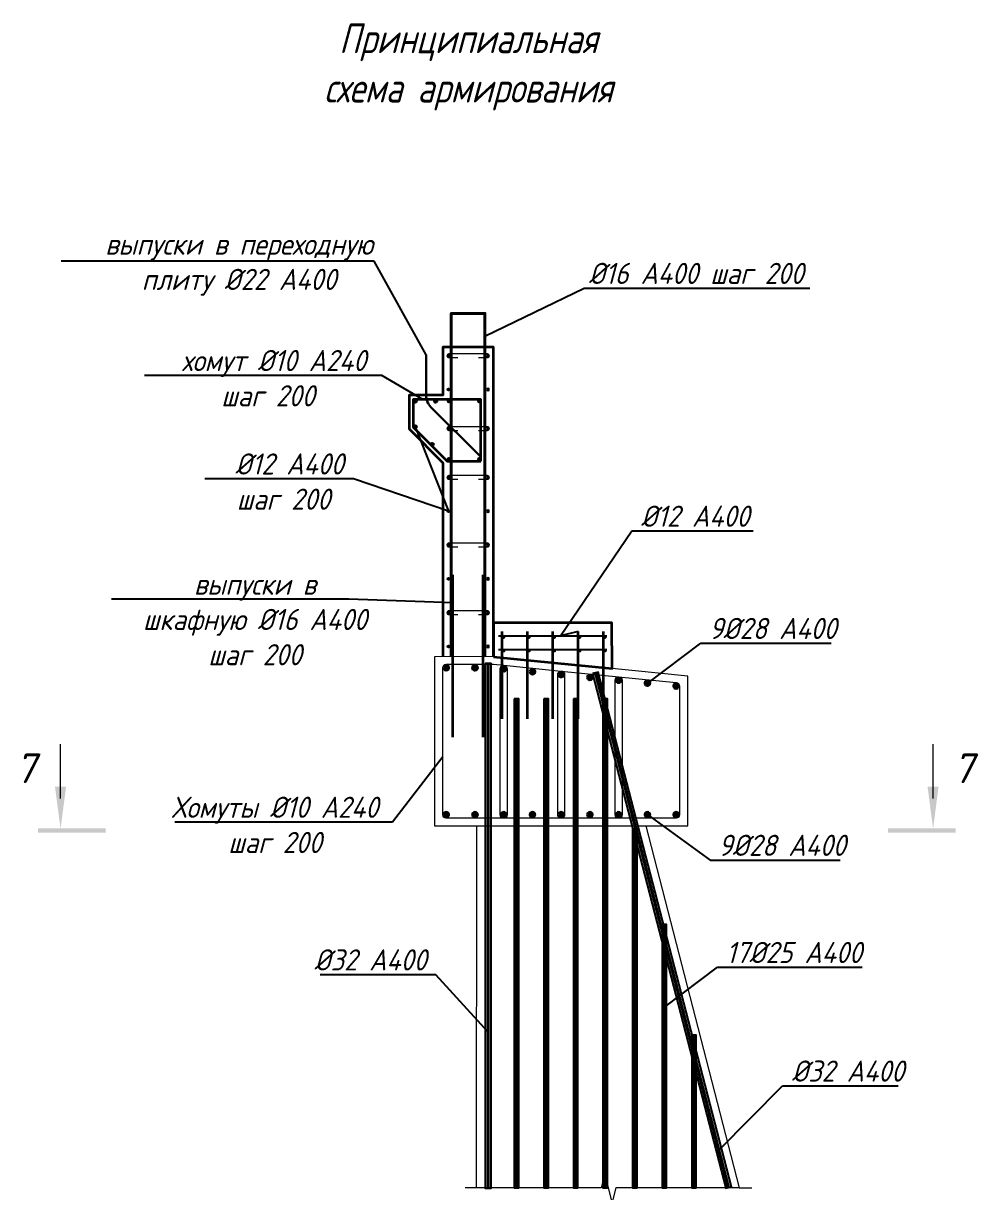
# Model space of a CAD drawing. Header units: millimetres. Extents: x 265754 to 14267433, y -6145605 to 2433772.
# Drawn here: x 7337179 to 7342830, y 782528 to 789441 of the extents above; entities that cross this region are included whole.
import ezdxf
from ezdxf import colors
from ezdxf.entities.mleader import LeaderData, LeaderLine
from ezdxf.enums import TextEntityAlignment as Align
from ezdxf.math import Vec2, Vec3

# ---------------------------------------------------------------- set-up
doc = ezdxf.new("R2010")
doc.units = ezdxf.units.MM
for name, color, linetype, lineweight in [('1-Бетон', 106, 'Continuous', 35), ('Арматура', 1, 'Continuous', 40), ('Б-Арматура_А3_20', 154, 'Continuous', 30), ('Б-Арматура_А3_8', 110, 'Continuous', 20), ('ИС_TXT', 4, 'Continuous', 18), ('ИС_TXT_ЗГЛ', 1, 'Continuous', 35), ('ИС_ОПОР_Med_Арм 10', 60, 'Continuous', 35), ('ИС_ОПОР_Med_Арм 12', 1, 'Continuous', 35), ('ИС_ОПОР_Med_Арм 16', 5, 'Continuous', 35), ('ИС_Основная', 7, 'Continuous', 35), ('ИС_Размер', 3, 'Continuous', 18), ('ИС_ТаБл', 5, 'Continuous', 35), ('ИС_Текст', 4, 'Continuous', 18), ('ИС_Тонкая', 3, 'Continuous', 18), ('Тонкая', 3, 'Continuous', 15), ('Хомуты', 4, 'Continuous', 18)]:
    doc.layers.add(name, color=color, linetype=linetype, lineweight=lineweight)
doc.styles.add('Mis(m)', font='isocpeui.ttf')
doc.styles.add('ROMANS', font='isocpeur.ttf', dxfattribs={"width": 0.9, "oblique": 15})
doc.styles.add('М150', font='isocpeur.ttf', dxfattribs={"width": 0.8, "oblique": 15, "height": 375})

# ---------------------------------------------------------------- blocks, each defined once
blk = doc.blocks.new('*U1884')
h = blk.add_hatch(color=256)
h.dxf.hatch_style = 1
h.paths.add_polyline_path([(-14, 0, 1), (14, 0, 1)])
blk.add_circle((0, 0), 14)
at = {"layer": 'Defpoints'}
for radius in [15.5, 3]:
    blk.add_circle((0, 0), radius, dxfattribs=at)
blk = doc.blocks.new('*U2010')
at = {"layer": 'Арматура', "xscale": -1}
blk.add_blockref('*U1884', (50, 50), dxfattribs=at)
blk = doc.blocks.new('*U2014')
at = {"layer": 'ИС_Размер', "color": 0, "linetype": 'ByBlock', "lineweight": -2, "transparency": 16777216}
for p in [(0, 0), (170, 0), (340, 0), (510, 0), (680, 0), (850, 0), (1020, 0), (1190, 0), (1360, 0)]:
    blk.add_blockref('*U2010', p, dxfattribs=at)
blk = doc.blocks.new('*U2021')
at = {"color": 1}
blk.add_circle((0, 0), 6, dxfattribs=at)
blk = doc.blocks.new('*U2022')
at = {"color": 0, "linetype": 'ByBlock', "lineweight": -2, "transparency": 16777216}
for p in [(0, 1000), (0, 800), (0, 600), (0, 400), (0, 200), (0, 0)]:
    blk.add_blockref('*U2021', p, dxfattribs=at)
blk = doc.blocks.new('*U2023')
at = {"color": 1}
blk.add_circle((0, 0), 6, dxfattribs=at)
blk = doc.blocks.new('*U2024')
at = {"color": 0, "linetype": 'ByBlock', "lineweight": -2, "transparency": 16777216}
for p in [(0, 1000), (0, 800), (0, 600), (0, 400), (0, 200), (0, 0)]:
    blk.add_blockref('*U2023', p, dxfattribs=at)
blk = doc.blocks.new('*U2025')
at = {"layer": 'Б-Арматура_А3_8'}
blk.add_lwpolyline([(60.6, -11), (114.3, -11, 1), (114.3, 11), (2.8, 11), (-114.3, 11, 1), (-114.3, -11), (-60.6, -11)], format="xyb", dxfattribs=at)
blk = doc.blocks.new('*U2026')
at = {"color": 0, "linetype": 'ByBlock', "lineweight": -2, "transparency": 16777216}
for p in [(0, 0), (0, -400), (0, -800)]:
    blk.add_blockref('*U2025', p, dxfattribs=at)
blk = doc.blocks.new('D12')
blk.add_hatch(color=256).paths.add_polyline_path([(-7, 0, 1), (7, 0, 1)])
blk.add_circle((0, 0), 7)
blk = doc.blocks.new('*U2027')
at = {"color": 1}
blk.add_circle((0, 0), 6, dxfattribs=at)
blk = doc.blocks.new('*U2028')
at = {"color": 0, "linetype": 'ByBlock', "lineweight": -2, "transparency": 16777216}
for p in [(0, 0), (0, -200)]:
    blk.add_blockref('*U2027', p, dxfattribs=at)
blk = doc.blocks.new('*U2029')
at = {"color": 1}
blk.add_circle((0, 0), 6, dxfattribs=at)
blk = doc.blocks.new('*U2030')
at = {"color": 0, "linetype": 'ByBlock', "lineweight": -2, "transparency": 16777216}
for p in [(0, 0), (0, -200)]:
    blk.add_blockref('*U2029', p, dxfattribs=at)
blk = doc.blocks.new('*U2031')
at = {"color": 1}
blk.add_circle((0, 0), 6, dxfattribs=at)
blk = doc.blocks.new('*U2032')
at = {"color": 0, "linetype": 'ByBlock', "lineweight": -2, "transparency": 16777216}
blk.add_blockref('*U2031', (0, 0), dxfattribs=at)
blk = doc.blocks.new('*U2033')
at = {"color": 1}
blk.add_circle((0, 0), 6, dxfattribs=at)
blk = doc.blocks.new('*U2034')
at = {"color": 0, "linetype": 'ByBlock', "lineweight": -2, "transparency": 16777216}
blk.add_blockref('*U2033', (0, 0), dxfattribs=at)
blk = doc.blocks.new('_None')
blk = doc.blocks.new('*U2039')
at = {"color": 1}
blk.add_line((0, -258.6), (0, 258.6), dxfattribs=at)
blk = doc.blocks.new('*U2040')
at = {"layer": 'ИС_Основная', "color": 0, "linetype": 'ByBlock', "lineweight": -2, "transparency": 16777216}
for p in [(0, 0), (150, 0), (300, 0), (450, 0), (600, 0)]:
    blk.add_blockref('*U2039', p, dxfattribs=at)
blk = doc.blocks.new('*U2035')
blk.add_circle((0, 0), 4)
blk = doc.blocks.new('*U2036')
at = {"color": 0, "linetype": 'ByBlock', "lineweight": -2}
for p in [(0, 0), (150, 0), (300, 0), (450, 0)]:
    blk.add_blockref('*U2035', p, dxfattribs=at)
at = {"color": 0, "linetype": 'ByBlock', "lineweight": -2, "transparency": 16777216}
blk.add_blockref('*U2035', (600, 0), dxfattribs=at)
blk = doc.blocks.new('*U2037')
blk.add_circle((0, 0), 4)
blk = doc.blocks.new('*U2038')
at = {"color": 0, "linetype": 'ByBlock', "lineweight": -2}
for p in [(0, 0), (150, 0), (300, 0), (450, 0), (600, 0)]:
    blk.add_blockref('*U2037', p, dxfattribs=at)
blk = doc.blocks.new('*U2042')
at = {"layer": 'ИС_Тонкая'}
for p, q in [((-37.07, 3.8), (-37.07, 10.2)), ((66.17, 3.8), (66.17, 10.2))]:
    blk.add_line(p, q, dxfattribs=at)
for points in [[(-37.73, 5.2), (-37.07, 0.2), (-37.07, 5.2), (-36.41, 5.2)], [(65.51, 5.2), (66.17, 0.2), (66.17, 5.2), (66.82, 5.2)], [(-31.74, 0.25), (-31.74, -0.25), (-39.74, 0.25), (-39.74, -0.25)], [(68.83, 0.25), (68.83, -0.25), (60.83, 0.25), (60.83, -0.25)]]:
    blk.add_solid(points, dxfattribs=at)
at = {"layer": 'ИС_TXT', "style": 'Mis(m)'}
blk.add_attdef('ЛЕВО', text='', height=3.5, dxfattribs=at).set_placement((-40.02, 7.36), align=Align.MIDDLE_RIGHT)
blk.add_attdef('ПРАВО', text='', height=3.5, dxfattribs=at).set_placement((68.49, 7.36), align=Align.MIDDLE_LEFT)
blk = doc.blocks.new('*U2044')
at = {"color": 0, "linetype": 'ByBlock', "lineweight": -2}
for p, q in [((0, 0), (-3, 0)), ((29.68, 0), (0, 0)), ((62.86, 0), (33.18, 0)), ((62.86, 0), (65.86, 0))]:
    blk.add_line(p, q, dxfattribs=at)
blk.add_lwpolyline([(33.18, 0), (32.31, -3.5), (30.56, 3.5), (29.68, 0)], dxfattribs=at)
blk = doc.blocks.new('*U2350')
blk.add_line((-3096.9, 0), (4.8, 0))
at = {"layer": 'Defpoints'}
blk.add_lwpolyline([(-3096.9, 17.5), (4.8, 17.5), (4.8, -17.5), (-3096.9, -17.5)], close=True, dxfattribs=at)
blk.add_circle((0, 0), 3, dxfattribs=at)
blk = doc.blocks.new('*U2351')
blk.add_line((-2886.9, 0), (3.7, 0))
at = {"layer": 'Defpoints'}
blk.add_lwpolyline([(-2886.9, 13.5), (3.7, 13.5), (3.7, -13.5), (-2886.9, -13.5)], close=True, dxfattribs=at)
blk.add_circle((0, 0), 3, dxfattribs=at)
blk = doc.blocks.new('*U2347')
blk.add_line((-2886.9, 0), (3.7, 0))
at = {"layer": 'Defpoints'}
blk.add_lwpolyline([(-2886.9, 13.5), (3.7, 13.5), (3.7, -13.5), (-2886.9, -13.5)], close=True, dxfattribs=at)
blk.add_circle((0, 0), 3, dxfattribs=at)
blk = doc.blocks.new('*U2348')
blk.add_line((-2886.9, 0), (3.7, 0))
at = {"layer": 'Defpoints'}
blk.add_lwpolyline([(-2886.9, 13.5), (3.7, 13.5), (3.7, -13.5), (-2886.9, -13.5)], close=True, dxfattribs=at)
blk.add_circle((0, 0), 3, dxfattribs=at)
blk = doc.blocks.new('*U2349')
blk.add_line((-2886.9, 0), (3.7, 0))
at = {"layer": 'Defpoints'}
blk.add_lwpolyline([(-2886.9, 13.5), (3.7, 13.5), (3.7, -13.5), (-2886.9, -13.5)], close=True, dxfattribs=at)
blk.add_circle((0, 0), 3, dxfattribs=at)
blk = doc.blocks.new('*U2343')
blk.add_line((-2116.9, 0), (3.7, 0))
at = {"layer": 'Defpoints'}
blk.add_lwpolyline([(-2116.9, 13.5), (3.7, 13.5), (3.7, -13.5), (-2116.9, -13.5)], close=True, dxfattribs=at)
blk.add_circle((0, 0), 3, dxfattribs=at)
blk = doc.blocks.new('*U2344')
blk.add_line((-1553.8, 0), (3.7, 0))
at = {"layer": 'Defpoints'}
blk.add_lwpolyline([(-1553.8, 13.5), (3.7, 13.5), (3.7, -13.5), (-1553.8, -13.5)], close=True, dxfattribs=at)
blk.add_circle((0, 0), 3, dxfattribs=at)
blk = doc.blocks.new('*U2345')
blk.add_line((-898.9, 0), (3.7, 0))
at = {"layer": 'Defpoints'}
blk.add_lwpolyline([(-898.9, 13.5), (3.7, 13.5), (3.7, -13.5), (-898.9, -13.5)], close=True, dxfattribs=at)
blk.add_circle((0, 0), 3, dxfattribs=at)
blk = doc.blocks.new('*U2346')
blk.add_line((-3139.2, 0), (4.8, 0))
at = {"layer": 'Defpoints'}
blk.add_lwpolyline([(-3139.2, 17.5), (4.8, 17.5), (4.8, -17.5), (-3139.2, -17.5)], close=True, dxfattribs=at)
blk.add_circle((0, 0), 3, dxfattribs=at)

msp = doc.modelspace()

# ---------------------------------------------------------------- linework, layer by layer
for points in [[(7339990.7569, 785819.0059), (7340630.9777, 785819.0056)], [(7339990.7573, 785739.006), (7340630.9777, 785739.006)]]:
    msp.add_lwpolyline(points)
at = {"color": 1}
for centre in [(7339696.372, 787206.2458), (7339874.8235, 787206.2458), (7339696.372, 786865.5333), (7339874.8235, 786865.5333)]:
    msp.add_circle(centre, 6, dxfattribs=at)
at = {"layer": '1-Бетон'}
msp.add_lwpolyline([(7339960.7574, 785696.7009), (7339960.7574, 787525.834), (7339660.7574, 787525.834), (7339660.7574, 787243.2119), (7339460.7574, 787243.2119), (7339460.7574, 787043.2119), (7339660.7574, 786843.2119), (7339660.7574, 785696.7009)], dxfattribs=at)
at = {"layer": 'Арматура'}
msp.add_lwpolyline([(7339709.6709, 785696.7069), (7339710.0716, 787725.834), (7339909.5468, 787725.834), (7339909.6613, 785696.719)], dxfattribs=at)
at = {"layer": 'Б-Арматура_А3_20'}
msp.add_lwpolyline([(7339881.0187, 786881.8021), (7339590.3196, 787172.5012, -0.198912367), (7339561.0302, 787243.2119), (7339561.0302, 787281.7905), (7339561.0302, 787481.7905)], format="xyb", dxfattribs=at)
at = {"layer": 'Б-Арматура_А3_8'}
for points in [[(7339871.073, 787464.834), (7339924.823, 787464.834, 1), (7339924.823, 787486.834), (7339813.2993, 787486.834), (7339696.1936, 787486.834, 1), (7339696.1936, 787464.834), (7339749.9436, 787464.834)], [(7339871.073, 787034.5333), (7339924.823, 787034.5333, 1), (7339924.823, 787056.5333), (7339813.2993, 787056.5333), (7339696.1936, 787056.5333, 1), (7339696.1936, 787034.5333), (7339749.9436, 787034.5333)]]:
    msp.add_lwpolyline(points, format="xyb", dxfattribs=at)
at = {"layer": 'ИС_ОПОР_Med_Арм 10', "ltscale": 50}
msp.add_lwpolyline([(7339885.7574, 786853.5672), (7339885.7574, 787218.2119), (7339685.7574, 787218.2119), (7339685.7574, 787218.2119), (7339485.7574, 787218.2119), (7339485.7574, 787053.5672), (7339685.7574, 786853.5672), (7339685.7574, 786853.5672), (7339885.7574, 786853.5672)], close=True, dxfattribs=at)
at = {"layer": 'ИС_ОПОР_Med_Арм 16', "ltscale": 25}
for p, q in [((7339719.2358, 785219.8613), (7339719.2358, 786179.8613)), ((7339899.2296, 785219.8613), (7339899.2296, 786179.8613))]:
    msp.add_line(p, q, dxfattribs=at)
at = {"layer": 'ИС_Основная'}
msp.add_lwpolyline([(7339960.7574, 785696.7009), (7340662.3257, 785626.5173), (7340660.7574, 785896.7616), (7339960.7574, 785896.7616)], close=True, dxfattribs=at)
at = {"layer": 'ИС_Текст'}
for points in [[(7339680.7576, 785651.7108), (7339960.5379, 785651.7278), (7340020.7576, 785645.6873, -0.414213562), (7340041.2576, 785625.1873), (7340041.2576, 784762.3209, -0.414213562), (7340020.7576, 784741.8209), (7339680.7576, 784741.8209, -0.414213562), (7339660.2576, 784762.3209), (7339660.2576, 785631.2108, -0.41417811), (7339680.7551, 785651.7108)], [(7340000.2576, 785625.1873, -0.416644277), (7340020.9276, 785645.6866), (7340360.7576, 785611.6781, -0.414213562), (7340381.2576, 785591.1781), (7340381.2576, 784762.3209, -0.414213562), (7340360.7576, 784741.8209), (7340020.7576, 784741.8209, -0.414213562), (7340000.2576, 784762.3209), (7340000.2576, 785625.1873)], [(7340360.7576, 785611.6781), (7340700.8534, 785577.6687, -0.412845995), (7340721.2576, 785557.169), (7340721.2576, 784762.3209, -0.414213562), (7340700.7576, 784741.8209), (7340360.7576, 784741.8209, -0.414213562), (7340340.2576, 784762.3209), (7340340.2576, 785591.1781, -0.416108126), (7340360.8901, 785611.6777)], [(7340680.2576, 785557.169, -0.414213562), (7340700.7576, 785577.669), (7341040.8173, 785543.6597, -0.413360963), (7341061.2576, 785523.1598), (7341061.2576, 784762.3209, -0.414213562), (7341040.7576, 784741.8209), (7340700.7576, 784741.8209, -0.414213562), (7340680.2576, 784762.3209), (7340680.2576, 785557.169)]]:
    msp.add_lwpolyline(points, format="xyb", dxfattribs=at)
at = {"layer": 'ИС_Тонкая'}
msp.add_lwpolyline([(7341110.7576, 785581.6574), (7339960.5379, 785696.7221), (7339610.7574, 785696.7009), (7339610.7576, 784696.8209), (7341110.7576, 784696.8209)], close=True, dxfattribs=at)
for points in [[(7339860.6267, 782556.8859), (7339860.7576, 784696.8209), (7340860.5677, 784696.8209)], [(7340860.5677, 784696.8209), (7341414.3504, 782556.8859)]]:
    msp.add_lwpolyline(points, dxfattribs=at)

# ---------------------------------------------------------------- block references
at = {"color": 1}
for name, p in [('*U2028', (7339693.5361, 787475.834)), ('*U2032', (7339693.5361, 787045.5333)), ('*U2022', (7339693.5361, 785756.7059))]:
    msp.add_blockref(name, p, dxfattribs=at)
at = {"color": 1, "xscale": -1}
for name, p in [('*U2030', (7339927.4835, 787475.8482)), ('*U2034', (7339927.4835, 787045.5333)), ('*U2024', (7339927.4835, 785756.7201))]:
    msp.add_blockref(name, p, dxfattribs=at)
for name, p in [('*U2026', (7339810.5083, 786756.7059)), ('*U2036', (7340019.7574, 785811.0059)), ('*U2038', (7340019.7574, 785731.0059))]:
    msp.add_blockref(name, p)
at = {"layer": 'Арматура', "xscale": -1}
for p in [(7339680.7576, 785631.2108), (7339850.7576, 785631.2108), (7340020.7576, 785625.1873), (7340191.3074, 785608.1924), (7340360.7576, 785591.1781), (7340530.7576, 785574.1735), (7340700.7576, 785557.169), (7340870.7576, 785540.1644), (7341040.7576, 785523.1598)]:
    msp.add_blockref('*U1884', p, dxfattribs=at)
for name, p, rotation in [('*U2350', (7339928.1321, 782559.8844), 90), ('*U2346', (7341349.8685, 782562.5754), 104.5089798501136), ('*U2351', (7340096.238, 782559.8844), 90), ('*U2347', (7340271.238, 782559.8844), 90), ('*U2348', (7340446.238, 782559.8844), 90), ('*U2349', (7340621.238, 782559.8844), 90), ('*U2343', (7340796.238, 782559.8844), 90), ('*U2344', (7340971.238, 782559.8844), 90), ('*U2345', (7341146.238, 782559.8844), 90)]:
    msp.add_blockref(name, p, dxfattribs=dict(at, rotation=rotation))
at = {"layer": 'ИС_TXT_ЗГЛ', "ltscale": 200, "xscale": 50, "yscale": 50, "zscale": 50}
msp.add_blockref('*U2042', (7339252.4374, 784668.8959), dxfattribs=at).add_auto_attribs({'ПРАВО': '7', 'ЛЕВО': '7'})
at = {"layer": 'ИС_ОПОР_Med_Арм 12', "ltscale": 50}
for p in [(7339497.7574, 787206.2119), (7339617.7574, 787206.2119), (7339497.7574, 787056.2119), (7339598.3441, 786951.7922)]:
    msp.add_blockref('D12', p, dxfattribs=at)
at = {"layer": 'ИС_Основная'}
msp.add_blockref('*U2040', (7340010.7574, 785587.4206), dxfattribs=at)
at = {"layer": 'ИС_Размер'}
msp.add_blockref('*U2014', (7339630.7576, 784712.3209), dxfattribs=at)
at = {"layer": 'ИС_Тонкая', "xscale": 24.62300410485155, "yscale": 24.62300410485155, "zscale": 24.62300410485155}
msp.add_blockref('*U2044', (7339866.4278, 782556.8859), dxfattribs=at)

# ---------------------------------------------------------------- texts
at = {"layer": 'ИС_ТаБл', "color": 1, "insert": (7339811.6414, 789328.7053), "char_height": 175, "width": 1823.252687, "attachment_point": 5, "style": 'М150'}
msp.add_mtext('\\P\\pxsm1;Принципиальная схема армирования', dxfattribs=at)

# ---------------------------------------------------------------- leaders
at = {"layer": 'Тонкая', "color": 3}
ml = msp.add_multileader_mtext('Standard', dxfattribs=at)
ml.set_content('%%C12 А400{\\C256; }', color=4, style='ROMANS')
ml.set_leader_properties(color=256)
ml.set_arrow_properties(name='NONE')
ml.build(insert=Vec2(0, 0))
ml.multileader.update_dxf_attribs({"text_left_attachment_type": 6, "text_right_attachment_type": 6, "arrow_head_size": 600})
ctx = ml.context
ctx.base_point, ctx.char_height, ctx.arrow_head_size, ctx.plane_origin = Vec3(7340786.1712, 786439.7815), 125, 600, Vec3(7338482.6815, 786638.1231)
ctx.left_attachment, ctx.right_attachment, ctx.text_align_type = 6, 6, 1
notes = []
notes.append((ctx, [(0, (1, 1, 0), (7340778.1712, 786439.7815), (1, 0), 8, [(1, [(7340460.7574, 785846.0024), (7340357.252, 785819.0057)], 0, [])])]))
ctx.mtext.insert, ctx.mtext.width, ctx.mtext.alignment, ctx.mtext.flow_direction = Vec3(7341153.4117, 786589.7815), 938.328506, 2, 5
ml = msp.add_multileader_mtext('Standard', dxfattribs=at)
ml.set_content('\\A1;9%%C28 А400', color=4, style='ROMANS')
ml.set_leader_properties(color=256)
ml.set_arrow_properties(name='NONE')
ml.build(insert=Vec2(0, 0))
ml.multileader.update_dxf_attribs({"text_left_attachment_type": 6, "text_right_attachment_type": 6, "arrow_head_size": 600})
ctx = ml.context
ctx.base_point, ctx.char_height, ctx.arrow_head_size, ctx.plane_origin = Vec3(7341195.3106, 785776.0533), 125, 600, Vec3(7340873.0506, 786039.9907)
ctx.left_attachment, ctx.right_attachment, ctx.text_align_type = 6, 6, 1
notes.append((ctx, [(0, (1, 1, 0), (7341187.3106, 785776.0533), (1, 0), 8, [(0, [(7340873.7576, 785540.1644)], 0, [])])]))
ctx.mtext.insert, ctx.mtext.alignment, ctx.mtext.flow_direction = Vec3(7341613.1761, 785926.0533), 2, 5
ml = msp.add_multileader_mtext('Standard', dxfattribs=at)
ml.set_content('\\A1;9%%C28 А400', color=4, style='ROMANS')
ml.set_leader_properties(color=256)
ml.set_arrow_properties(name='NONE')
ml.build(insert=Vec2(0, 0))
ml.multileader.update_dxf_attribs({"text_left_attachment_type": 6, "text_right_attachment_type": 6, "arrow_head_size": 600})
ctx = ml.context
ctx.base_point, ctx.char_height, ctx.arrow_head_size, ctx.plane_origin = Vec3(7341249.7763, 784493.7875), 125, 600, Vec3(7340927.5162, 784757.7249)
ctx.left_attachment, ctx.right_attachment, ctx.text_align_type = 6, 6, 1
notes.append((ctx, [(0, (1, 1, 0), (7341241.7763, 784493.7875), (1, 0), 8, [(0, [(7340873.7576, 784762.3209)], 0, [])])]))
ctx.mtext.insert, ctx.mtext.alignment, ctx.mtext.flow_direction = Vec3(7341667.6418, 784643.7875), 2, 5
ml = msp.add_multileader_mtext('Standard', dxfattribs=at)
ml.set_content('\\A1;17%%C25 А400', color=4, style='ROMANS')
ml.set_leader_properties(color=256)
ml.set_arrow_properties(name='NONE')
ml.build(insert=Vec2(0, 0))
ml.multileader.update_dxf_attribs({"text_left_attachment_type": 6, "text_right_attachment_type": 6, "arrow_head_size": 600})
ctx = ml.context
ctx.base_point, ctx.char_height, ctx.arrow_head_size, ctx.plane_origin = Vec3(7341292.791, 783860.1554), 125, 600, Vec3(7340970.5309, 784124.0928)
ctx.left_attachment, ctx.right_attachment, ctx.text_align_type = 6, 6, 1
notes.append((ctx, [(0, (1, 1, 0), (7341284.791, 783860.1554), (1, 0), 8, [(0, [(7340971.238, 783624.2665)], 0, [])])]))
ctx.mtext.insert, ctx.mtext.alignment, ctx.mtext.flow_direction = Vec3(7341738.7815, 784010.1554), 2, 5
ml = msp.add_multileader_mtext('Standard', dxfattribs=at)
ml.set_content('\\A1;%%C32 А400', color=4, style='ROMANS')
ml.set_leader_properties(color=256)
ml.set_arrow_properties(name='NONE')
ml.build(insert=Vec2(0, 0))
ml.multileader.update_dxf_attribs({"text_left_attachment_type": 6, "text_right_attachment_type": 6, "arrow_head_size": 600})
ctx = ml.context
ctx.base_point, ctx.char_height, ctx.arrow_head_size, ctx.plane_origin = Vec3(7338853.6247, 783816.2621), 125, 600, Vec3(7338666.5647, 784215.1635)
ctx.left_attachment, ctx.right_attachment, ctx.text_align_type = 6, 6, 1
notes.append((ctx, [(1, (1, 1, 0), (7339618.6057, 783816.2621), (-1, 0), 8, [(0, [(7339928.1321, 783476.3906)], 0, [])])]))
ctx.mtext.insert, ctx.mtext.alignment, ctx.mtext.flow_direction = Vec3(7339232.1152, 783966.2621), 2, 5
ml = msp.add_multileader_mtext('Standard', dxfattribs=at)
ml.set_content('\\A1;%%C32 А400', color=4, style='ROMANS')
ml.set_leader_properties(color=256)
ml.set_arrow_properties(name='NONE')
ml.build(insert=Vec2(0, 0))
ml.multileader.update_dxf_attribs({"text_left_attachment_type": 6, "text_right_attachment_type": 6, "arrow_head_size": 600})
ctx = ml.context
ctx.base_point, ctx.char_height, ctx.arrow_head_size, ctx.plane_origin = Vec3(7341678.9242, 783158.9815), 125, 600, Vec3(7341356.6641, 783422.9189)
ctx.left_attachment, ctx.right_attachment, ctx.text_align_type = 6, 6, 1
notes.append((ctx, [(0, (1, 1, 0), (7341670.9242, 783158.9815), (1, 0), 8, [(0, [(7341294.0587, 782778.2365)], 0, [])])]))
ctx.mtext.insert, ctx.mtext.alignment, ctx.mtext.flow_direction = Vec3(7342057.4147, 783308.9815), 2, 5
at = {"layer": 'Хомуты', "color": 3}
ml = msp.add_multileader_mtext('Standard', dxfattribs=at)
ml.set_content('{\\C256;выпуски в переходную плиту %%C22 А400 }', color=4, style='ROMANS')
ml.set_leader_properties(color=256)
ml.set_arrow_properties(name='NONE')
ml.build(insert=Vec2(0, 0))
ml.multileader.update_dxf_attribs({"text_left_attachment_type": 6, "text_right_attachment_type": 6, "arrow_head_size": 600})
ctx = ml.context
ctx.base_point, ctx.char_height, ctx.arrow_head_size, ctx.plane_origin = Vec3(7337662.6357, 788035.8447), 125, 600, Vec3(7337728.6171, 788366.4499)
ctx.left_attachment, ctx.right_attachment, ctx.text_align_type = 6, 6, 1
notes.append((ctx, [(1, (1, 1, 0), (7339255.0043, 788035.8447), (-1, 0), 8, [(0, [(7339561.0302, 787481.7905)], 0, [])])]))
ctx.mtext.insert, ctx.mtext.width, ctx.mtext.alignment, ctx.mtext.flow_direction = Vec3(7338454.82, 788198.3447), 1824.072855, 2, 5
ml = msp.add_multileader_mtext('Standard', dxfattribs=at)
ml.set_content('{\\C256; \\Q15;%%C16 А400 шаг 200}', color=4, style='ROMANS')
ml.set_leader_properties(color=256)
ml.set_arrow_properties(name='NONE')
ml.build(insert=Vec2(0, 0))
ml.multileader.update_dxf_attribs({"text_left_attachment_type": 6, "text_right_attachment_type": 6, "arrow_head_size": 600})
ctx = ml.context
ctx.base_point, ctx.char_height, ctx.arrow_head_size, ctx.plane_origin = Vec3(7340504.8288, 787875.4751), 125, 600, Vec3(7339150.5558, 787729.6343)
ctx.left_attachment, ctx.right_attachment, ctx.text_align_type = 6, 6, 1
notes.append((ctx, [(0, (1, 1, 0), (7340496.8288, 787875.4751), (1, 0), 8, [(0, [(7339909.7108, 787591.3214)], 0, [])])]))
ctx.mtext.insert, ctx.mtext.width, ctx.mtext.alignment, ctx.mtext.flow_direction = Vec3(7341123.5757, 788025.4751), 1380.994254, 2, 5
ml = msp.add_multileader_mtext('Standard', dxfattribs=at)
ml.set_content('{\\C256; хомут \\Q15;%%C10 А240 шаг 200}', color=4, style='ROMANS')
ml.set_leader_properties(color=256)
ml.set_arrow_properties(name='NONE')
ml.build(insert=Vec2(0, 0))
ml.multileader.update_dxf_attribs({"text_left_attachment_type": 6, "text_right_attachment_type": 6, "arrow_head_size": 600})
ctx = ml.context
ctx.base_point, ctx.char_height, ctx.arrow_head_size, ctx.plane_origin = Vec3(7337960.0112, 787360.0645), 125, 600, Vec3(7338876.1095, 787584.7188)
ctx.left_attachment, ctx.right_attachment, ctx.text_align_type = 6, 6, 1
notes.append((ctx, [(1, (1, 1, 0), (7339299.6877, 787360.0645), (-1, 0), 8, [(0, [(7339542.4826, 787218.2119)], 0, [])])]))
ctx.mtext.insert, ctx.mtext.width, ctx.mtext.alignment, ctx.mtext.flow_direction = Vec3(7338625.8495, 787510.0645), 1380.994254, 2, 5
ml = msp.add_multileader_mtext('Standard', dxfattribs=at)
ml.set_content('{\\C256; \\Q15;%%C12 А400 шаг 200 }', color=4, style='ROMANS')
ml.set_leader_properties(color=256)
ml.set_arrow_properties(name='NONE')
ml.build(insert=Vec2(0, 0))
ml.multileader.update_dxf_attribs({"text_left_attachment_type": 6, "text_right_attachment_type": 6, "arrow_head_size": 600})
ctx = ml.context
ctx.base_point, ctx.char_height, ctx.arrow_head_size, ctx.plane_origin = Vec3(7338310.8949, 786748.6616), 125, 600, Vec3(7336883.2484, 787213.1204)
ctx.left_attachment, ctx.right_attachment, ctx.text_align_type = 6, 6, 1
notes.append((ctx, [(1, (1, 1, 0), (7339132.1258, 786748.6616), (-1, 0), 8, [(1, [(7339497.7574, 787056.2119), (7339693.5361, 786556.7059)], 0, [])])]))
ctx.mtext.insert, ctx.mtext.width, ctx.mtext.alignment, ctx.mtext.flow_direction = Vec3(7338717.5104, 786898.6616), 860.562336, 2, 5
ml = msp.add_multileader_mtext('Standard', dxfattribs=at)
ml.set_content('{\\C256;выпуски в шкафную \\Q15;%%C16 А400 шаг 200}', color=4, style='ROMANS')
ml.set_leader_properties(color=256)
ml.set_arrow_properties(name='NONE')
ml.build(insert=Vec2(0, 0))
ml.multileader.update_dxf_attribs({"text_left_attachment_type": 6, "text_right_attachment_type": 6, "arrow_head_size": 600})
ctx = ml.context
ctx.base_point, ctx.char_height, ctx.arrow_head_size, ctx.plane_origin = Vec3(7338001.288, 786037.578), 125, 600, Vec3(7337777.1233, 787320.7022)
ctx.left_attachment, ctx.right_attachment, ctx.text_align_type = 6, 6, 1
notes.append((ctx, [(1, (1, 1, 0), (7339104.7145, 786037.578), (-1, 0), 8, [(0, [(7339720.5196, 786014.6331)], 0, [])])]))
ctx.mtext.insert, ctx.mtext.width, ctx.mtext.alignment, ctx.mtext.flow_direction = Vec3(7338549.0012, 786187.578), 1380.994254, 2, 5
ml = msp.add_multileader_mtext('Standard', dxfattribs=at)
ml.set_content('{\\C256;Хомуты \\Q15;%%C10 А240\\Pшаг 200}', color=4, style='ROMANS')
ml.set_leader_properties(color=256)
ml.set_arrow_properties(name='NONE')
ml.build(insert=Vec2(0, 0))
ml.multileader.update_dxf_attribs({"text_left_attachment_type": 6, "text_right_attachment_type": 6, "arrow_head_size": 600})
ctx = ml.context
ctx.base_point, ctx.char_height, ctx.arrow_head_size, ctx.plane_origin = Vec3(7337979.5364, 784718.8376), 125, 600, Vec3(7337106.1159, 785808.2436)
ctx.left_attachment, ctx.right_attachment, ctx.text_align_type = 6, 6, 1
notes.append((ctx, [(1, (1, 1, 0), (7339363.0109, 784718.8376), (-1, 0), 8, [(0, [(7339660.2576, 785105.4153)], 0, [])])]))
ctx.mtext.insert, ctx.mtext.defined_height, ctx.mtext.alignment, ctx.mtext.flow_direction = Vec3(7338667.2737, 784868.8376), 121.5312, 2, 5
for ctx, leaders in notes:
    for number, flags, end, landing, length, lines in leaders:
        leader = LeaderData()
        leader.index, (leader.has_last_leader_line, leader.has_dogleg_vector, leader.attachment_direction) = number, flags
        leader.last_leader_point, leader.dogleg_vector, leader.dogleg_length = Vec3(end), Vec3(landing), length
        for number, points, colour, breaks in lines:
            line = LeaderLine()
            line.index, line.vertices, line.color, line.breaks = number, Vec3.list(points), colors.encode_raw_color(colour), breaks
            leader.lines.append(line)
        ctx.leaders.append(leader)

doc.saveas('drawing.dxf')
